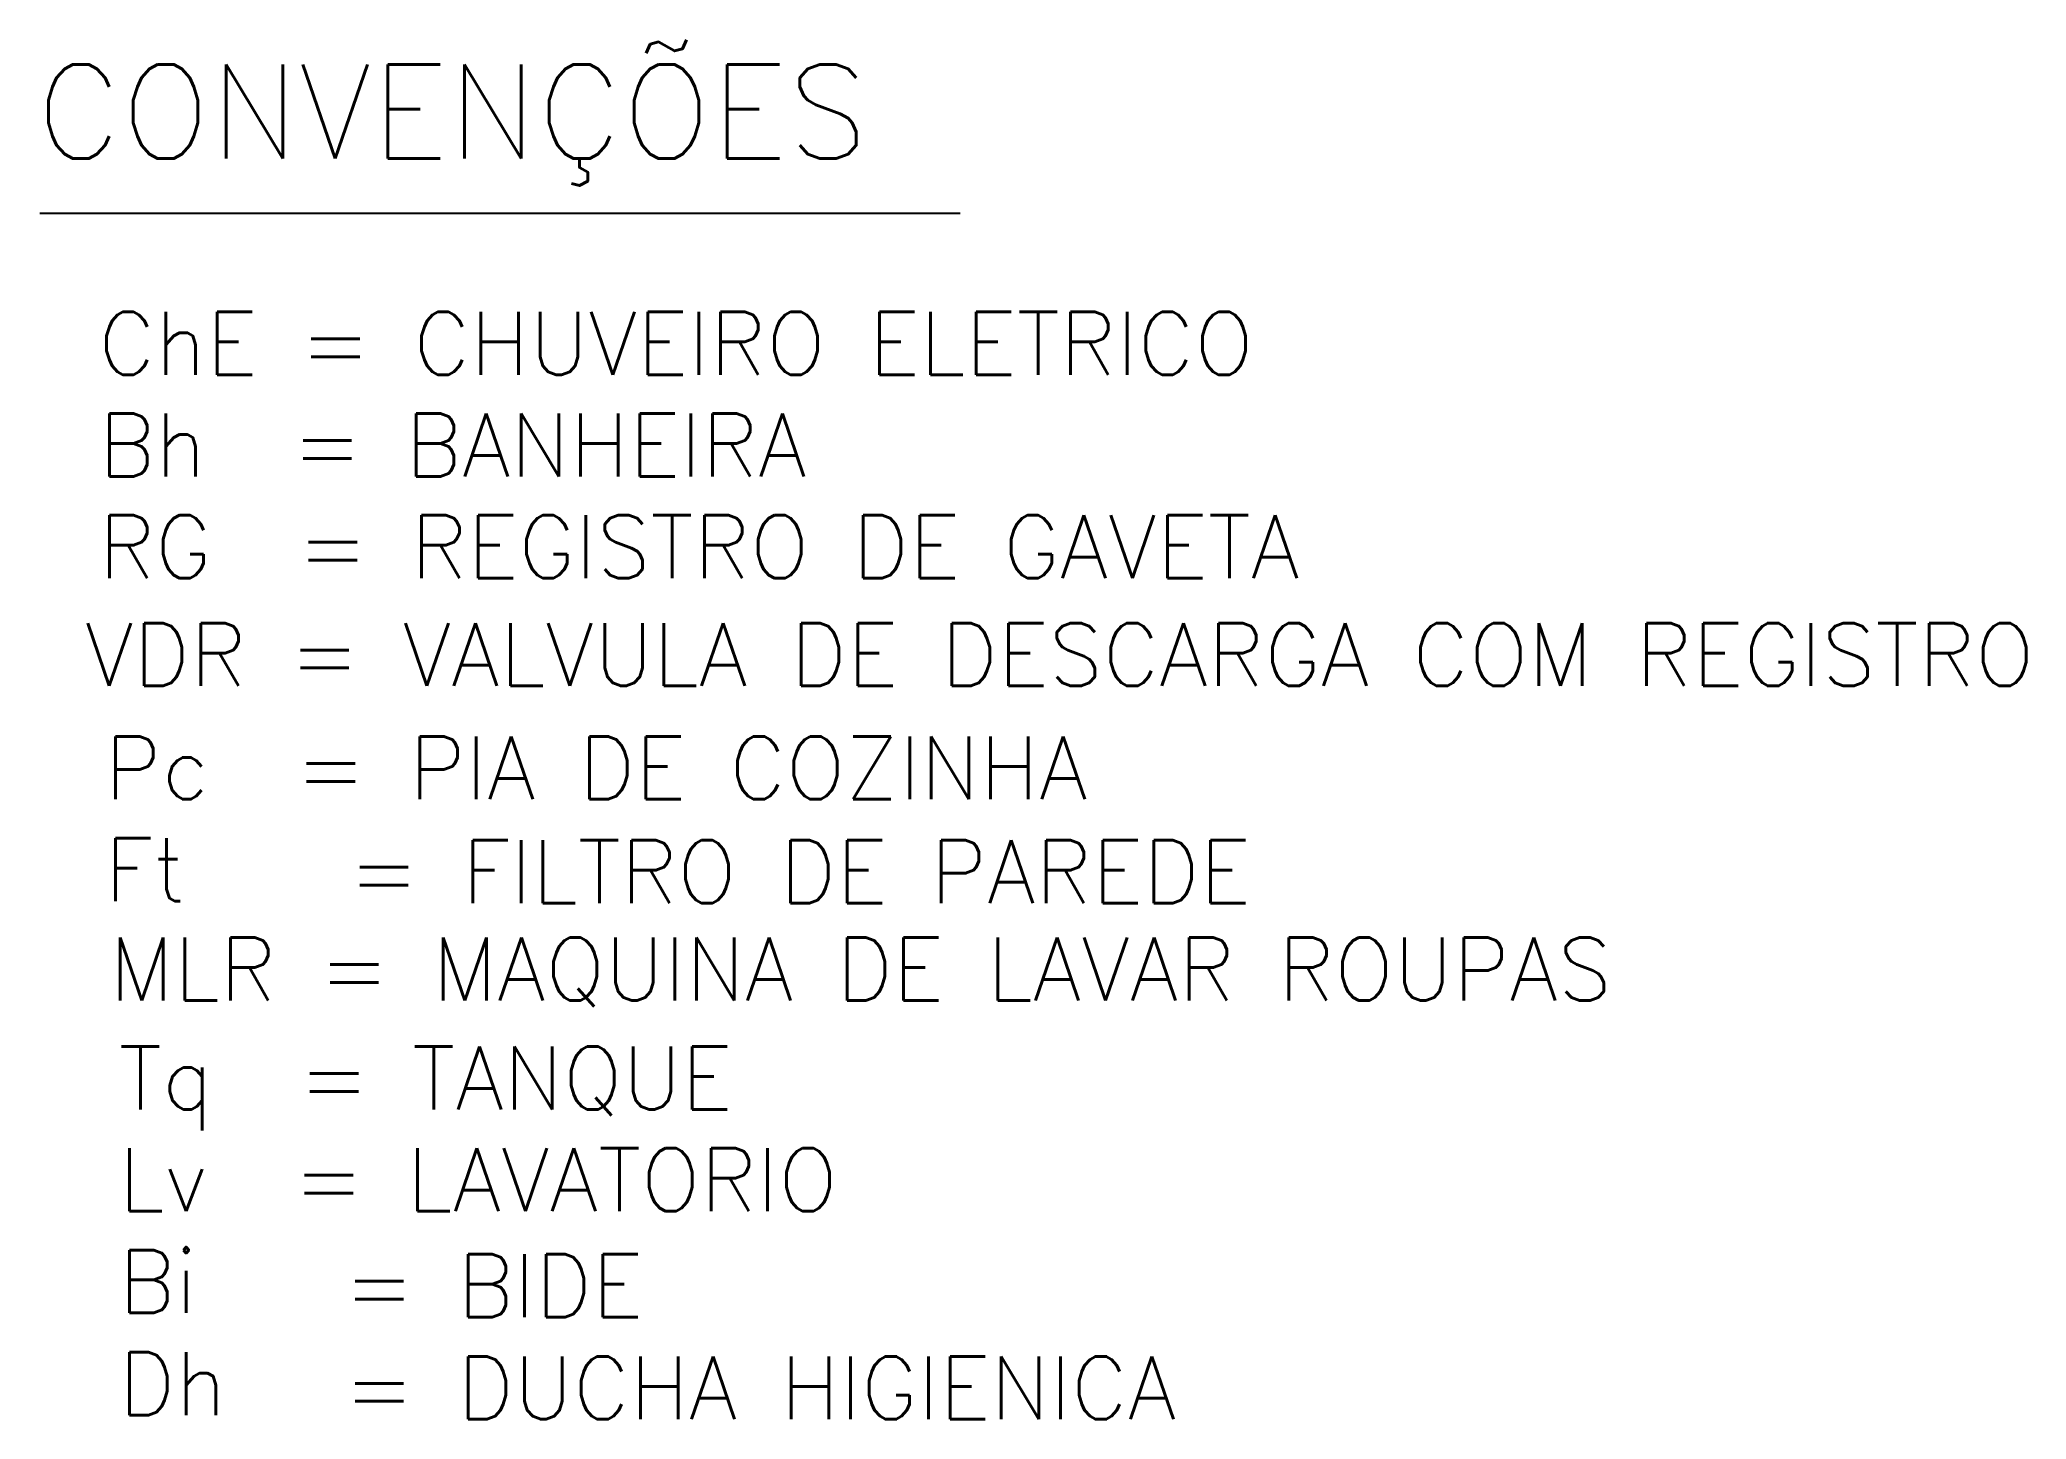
# Model space of a CAD drawing. Header units: millimetres. Extents: x -10051.77 to -10045.44, y -175.97 to -171.58.
import ezdxf

# ---------------------------------------------------------------- set-up
doc = ezdxf.new("R2010")
doc.units = ezdxf.units.MM
doc.layers.add('Tub_água_legendas', color=2, linetype='Continuous')
doc.styles.add('r120', font='romans.shx')
doc.styles.add('r80', font='romans.shx')

msp = doc.modelspace()

# ---------------------------------------------------------------- linework, layer by layer
at = {"layer": 'Tub_água_legendas', "color": 4}
msp.add_line((-10051.7687, -172.1301), (-10048.8388, -172.1301), dxfattribs=at)

# ---------------------------------------------------------------- texts
at = {"layer": 'Tub_água_legendas', "color": 3, "linetype": 'Continuous', "style": 'r120'}
msp.add_text('CONVENÇÕES', height=0.3, dxfattribs=at).set_placement((-10051.7793, -171.957))
at = {"layer": 'Tub_água_legendas', "color": 2, "linetype": 'Continuous', "style": 'r80'}
for s, p in [('ChE = CHUVEIRO ELETRICO', (-10051.5814, -172.6448)), ('Bh  = BANHEIRA', (-10051.5814, -172.9686)), ('RG  = REGISTRO DE GAVETA', (-10051.5814, -173.2924)), (' VDR = VALVULA DE DESCARGA COM REGISTRO', (-10051.7616, -173.6357)), ('Pc  = PIA DE COZINHA', (-10051.5618, -173.9966)), ('Ft  ', (-10051.5618, -174.3204)), ('= FILTRO DE PAREDE', (-10050.7843, -174.3271)), ('MLR = MAQUINA DE LAVAR ROUPAS', (-10051.5469, -174.6369)), ('Tq  = TANQUE ', (-10051.517, -174.9838)), ('Lv  = LAVATORIO', (-10051.517, -175.3076)), ('Bi  ', (-10051.517, -175.6315)), ('= BIDE', (-10050.7993, -175.6448)), ('Dh', (-10051.517, -175.957)), ('= DUCHA HIGIENICA', (-10050.7993, -175.9703))]:
    msp.add_text(s, height=0.2, dxfattribs=at).set_placement(p)

doc.saveas('drawing.dxf')
